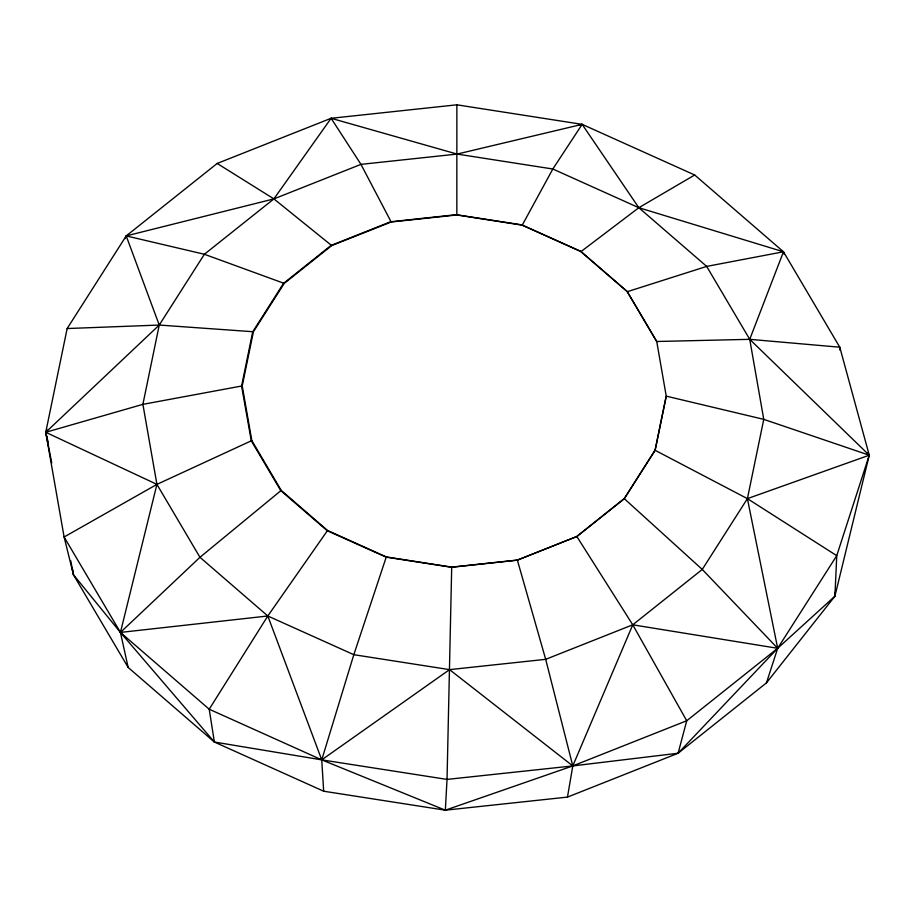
<?xml version="1.0" encoding="UTF-8"?>
<svg xmlns="http://www.w3.org/2000/svg" width="915" height="915" viewBox="0 0 915 915"><rect width="100%" height="100%" fill="white"/><g stroke="black" fill="none" stroke-linecap="round" stroke-linejoin="round"><path stroke-width="1.37" d="M656.524 341.181L627.004 291.336L580.545 251.248L521.687 224.838L456.196 214.693L390.488 221.807L330.978 245.483L283.501 283.398L252.7 331.848L241.594 386.084L251.282 440.801L280.791 490.646L327.25 530.734L386.107 557.144L451.598 567.277L517.318 560.174L576.827 536.499L624.305 498.584L655.094 450.134L666.2 395.898L656.73 341.501L627.324 291.691L580.979 251.602L522.236 225.159L456.837 214.968L456.871 104.813L331.104 118.287L217.175 163.453L126.213 235.91L67.15 328.542L45.75 432.292L64.107 537.002L73.463 574.78L128.157 667.447L214.373 742.031L323.67 791.212L445.331 810.187L567.472 797.102L678.118 753.239L766.45 682.876L834.915 596.191L869.25 455.201L839.787 347.208L783.469 251.785L694.691 174.994L582.146 124.349L456.871 104.813M456.837 214.968L391.185 222.002L331.71 245.575L284.233 283.398L253.398 331.756L242.223 385.913L251.808 440.572L281.214 490.383L327.559 530.471L386.302 556.915L451.701 567.117L447.035 779.408L445.331 810.187L321.748 759.862L209.215 709.217L120.437 632.425L73.463 574.78L70.741 560.815M445.331 810.187L572.79 765.924L686.73 720.757L777.681 648.3L834.915 596.191L836.745 555.668L869.25 455.201L867.706 452.845M834.915 596.191L835.304 591.971M567.472 797.102L572.79 765.924L632.757 624.808L702.263 569.439L747.406 498.641L763.762 419.356L749.728 339.328L706.677 266.402L638.83 207.716L582.146 124.349L457.088 154.075L360.968 164.368L273.894 198.898L126.213 235.91L125.241 238.586M655.14 450.317L666.314 396.161L763.762 419.356L869.25 455.201L747.406 498.641L655.14 450.317L624.305 498.675L576.827 536.499L517.352 560.083L451.701 567.117M251.808 440.572L156.922 484.378L64.107 537.002L120.437 632.425L214.373 742.031L321.748 759.862L447.035 779.408L572.79 765.924L678.118 753.239L686.73 720.757L632.757 624.808L576.827 536.499M766.45 682.876L777.681 648.3L836.745 555.668L747.406 498.641L777.681 648.3L678.118 753.239M386.302 556.915L353.819 654.694L321.748 759.862L323.67 791.212M47.031 429.798L45.75 432.292L51.732 463.024M522.236 225.159L552.832 169L582.146 124.349L579.378 125.012M327.559 530.471L267.809 615.989L209.215 709.217L214.373 742.031M784.315 254.507L783.469 251.785L638.83 207.716L552.832 169L457.088 154.075L331.104 118.287L273.894 198.898L204.388 254.267L159.244 325.054L45.75 432.292L48.06 441.808M281.214 490.383L199.962 557.304L120.437 632.425L128.157 667.447M580.979 251.602L638.83 207.716L694.691 174.994M627.324 291.691L706.677 266.402L783.469 251.785L749.728 339.328L869.25 455.201M242.223 385.913L142.889 404.35L45.75 432.292L156.922 484.378L199.962 557.304L267.809 615.989L353.819 654.694L449.562 669.631L545.683 659.326L632.757 624.808L777.681 648.3L702.263 569.439L624.305 498.675M67.15 328.542L159.244 325.054L253.398 331.756M656.73 341.501L749.728 339.328L839.787 347.208L839.879 350.056M284.233 283.398L204.388 254.267L126.213 235.91L159.244 325.054L142.889 404.35L156.922 484.378L120.437 632.425L267.809 615.989L321.748 759.862L449.562 669.631L572.79 765.924L545.683 659.326L517.352 560.083M217.175 163.453L273.894 198.898L331.71 245.575M331.104 118.287L360.968 164.368L391.185 222.002M72.239 567.815L73.463 574.78"/></g></svg>
